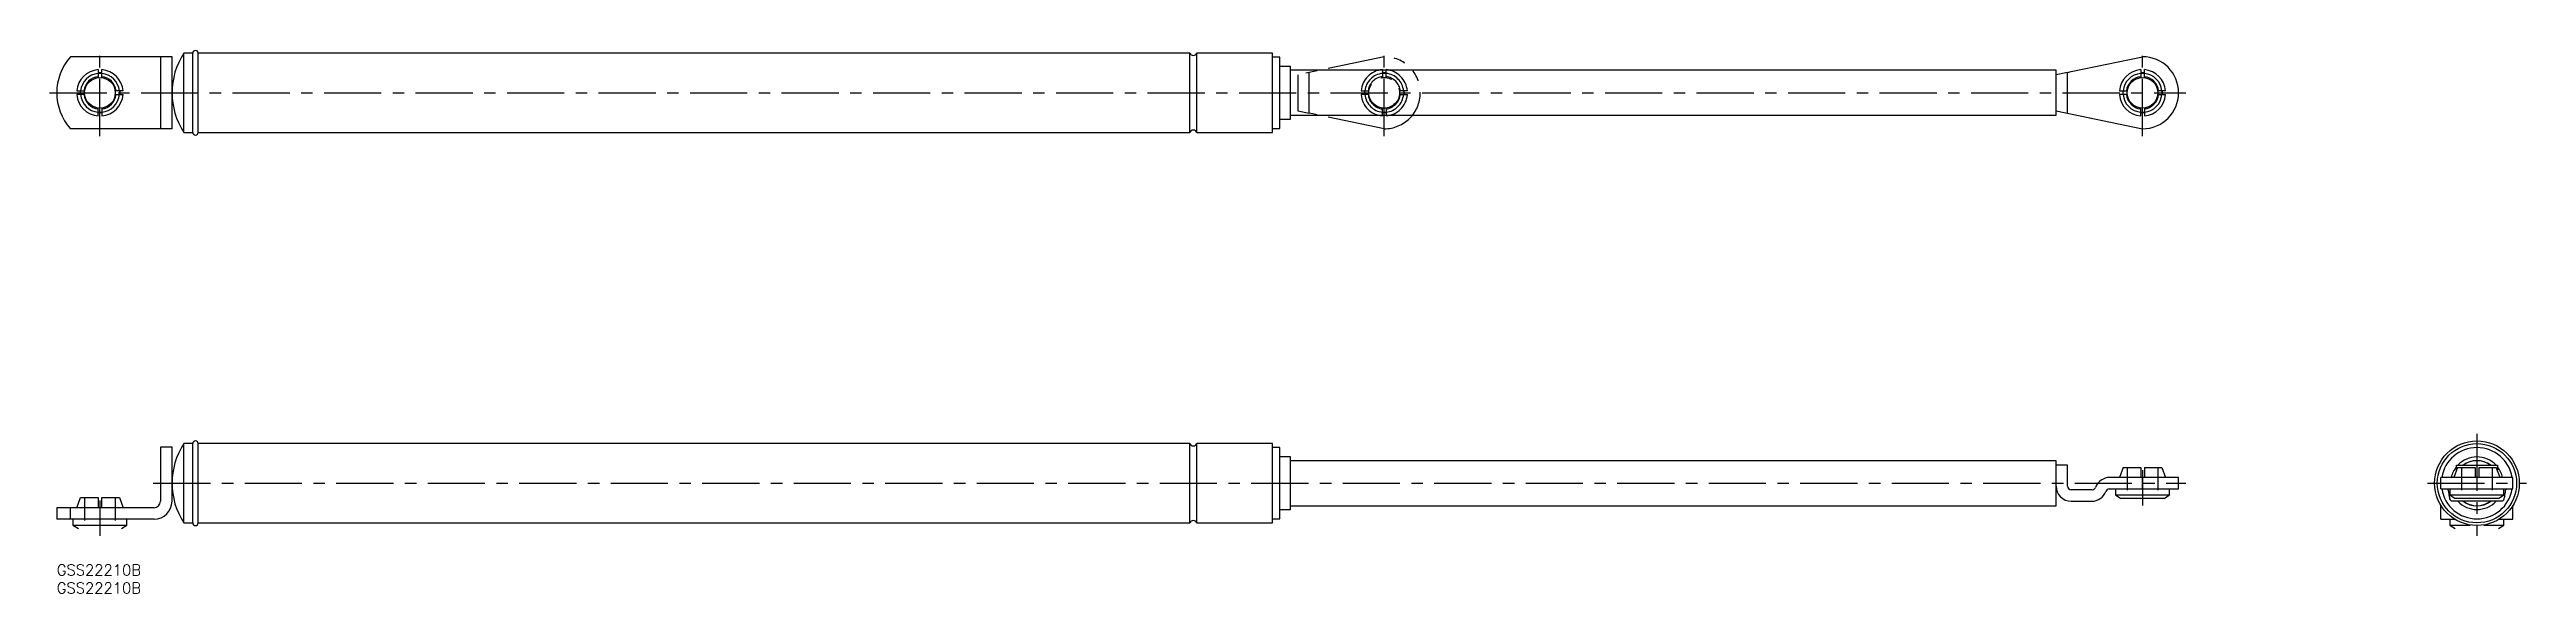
# Model space of a CAD drawing. Extents: x -2 to 686, y -8 to 143.
import ezdxf

# ---------------------------------------------------------------- set-up
doc = ezdxf.new("R2010")
doc.units = 0
doc.header["$LTSCALE"] = 0.5
for name, pattern in [('CENTER', [50.8, 31.75, -6.35, 6.35, -6.35]), ('DASHED', [19.05, 12.7, -6.35]), ('PHANTOM', [63.5, 31.75, -6.35, 6.35, -6.35, 6.35, -6.35])]:
    doc.linetypes.add(name, pattern=pattern)
for name, color, linetype in [('MSM_CENTER', 1, 'CENTER'), ('MSM_CONTINUOUS', 7, 'CONTINUOUS'), ('MSM_DASHED', 4, 'DASHED'), ('MSM_IMAGINARY', 6, 'PHANTOM'), ('MSM_PART_NUMBER', 7, 'CONTINUOUS')]:
    doc.layers.add(name, color=color, linetype=linetype)
doc.styles.get("Standard").update_dxf_attribs({"font": 'txt.shx', "height": 3, "bigfont": 'bigfont.shx'})

# ---------------------------------------------------------------- blocks, each defined once
blk = doc.blocks.new('*U24')
at = {"layer": 'MSM_PART_NUMBER'}
blk.add_text('GSS22210B', height=3, dxfattribs=at).set_placement((0, -3))
blk = doc.blocks.new('*U25')
at = {"layer": 'MSM_PART_NUMBER'}
blk.add_text('GSS22210B', height=3, dxfattribs=at).set_placement((0, -8))

msp = doc.modelspace()

# ---------------------------------------------------------------- linework, layer by layer
at = {"layer": 'MSM_CENTER'}
for p, q in [((12, 118.97), (12, 142.97)), ((368.5, 118.97), (368.5, 142.97)), ((579, 118.97), (579, 142.97)), ((-2, 130.97), (591, 130.97)), ((671.83, 36.35), (671.83, 8)), ((26.8, 22.6), (591, 22.6)), ((579, 26.2), (579, 16.4)), ((658.08, 22.6), (685.58, 22.6)), ((12, 17.8), (12, 8))]:
    msp.add_line(p, q, dxfattribs=at)
at = {"layer": 'MSM_CONTINUOUS'}
for p, q in [((32, 140.97), (3.82, 140.97)), ((28.8, 140.97), (28.8, 120.97)), ((32, 120.97), (32, 140.97)), ((37.75, 141.97), (35.3, 141.97)), ((35.3, 119.97), (35.3, 141.97)), ((37.75, 119.97), (37.75, 141.97)), ((314.56, 141.97), (39.25, 141.97)), ((39.25, 119.97), (39.25, 141.97)), ((314.56, 119.97), (314.56, 141.97)), ((337.5, 141.97), (316.44, 141.97)), ((316.44, 119.97), (316.44, 141.97)), ((337.5, 119.97), (337.5, 141.97)), ((339.5, 140.87), (337.5, 140.87)), ((339.5, 121.07), (339.5, 140.87)), ((342.5, 138.27), (339.5, 138.27)), ((342.5, 123.67), (342.5, 138.27)), ((559.2, 136.85), (579, 140.97)), ((5.58, 131.47), (7.78, 131.47)), ((11.5, 137.39), (11.5, 135.19)), ((11.5, 136.45), (12.5, 136.45)), ((12.5, 135.19), (12.5, 137.39)), ((18.42, 131.47), (16.22, 131.47)), ((17.48, 131.48), (17.5, 130.97)), ((17.5, 130.97), (17.48, 130.46)), ((555, 137.22), (342.5, 137.22)), ((555, 124.72), (555, 137.22)), ((558.2, 136.64), (555, 135.97)), ((558.2, 136.64), (559.2, 136.85)), ((558.2, 125.31), (558.2, 136.64)), ((572.58, 131.47), (574.78, 131.47)), ((578.5, 137.39), (578.5, 135.19)), ((578.5, 136.45), (579.5, 136.45)), ((579.5, 135.19), (579.5, 137.39)), ((585.42, 131.47), (583.22, 131.47)), ((584.48, 131.48), (584.5, 130.97)), ((584.5, 130.97), (584.48, 130.46)), ((7.78, 130.47), (5.58, 130.47)), ((12.51, 125.5), (11.49, 125.5)), ((11.5, 124.55), (11.5, 126.75)), ((12.5, 126.75), (12.5, 124.55)), ((16.22, 130.47), (18.42, 130.47)), ((342.5, 124.72), (555, 124.72)), ((555, 125.97), (579, 120.97)), ((574.78, 130.47), (572.58, 130.47)), ((579.51, 125.5), (578.49, 125.5)), ((578.5, 124.55), (578.5, 126.75)), ((579.5, 126.75), (579.5, 124.55)), ((583.22, 130.47), (585.42, 130.47)), ((32, 120.97), (3.82, 120.97)), ((35.3, 119.97), (37.75, 119.97)), ((39.25, 119.97), (314.56, 119.97)), ((316.44, 119.97), (337.5, 119.97)), ((337.5, 121.07), (339.5, 121.07)), ((339.5, 123.67), (342.5, 123.67)), ((32, 32.6), (28.8, 32.6)), ((28.8, 32.6), (28.8, 17.6)), ((32, 17.6), (32, 32.6)), ((37.75, 33.6), (35.3, 33.6)), ((35.3, 11.6), (35.3, 33.6)), ((37.75, 11.6), (37.75, 33.6)), ((314.56, 33.6), (39.25, 33.6)), ((39.25, 11.6), (39.25, 33.6)), ((314.56, 11.6), (314.56, 33.6)), ((337.5, 33.6), (316.44, 33.6)), ((316.44, 11.6), (316.44, 33.6)), ((337.5, 11.6), (337.5, 33.6)), ((339.5, 32.5), (337.5, 32.5)), ((339.5, 12.7), (339.5, 32.5)), ((342.5, 29.9), (339.5, 29.9)), ((342.5, 15.3), (342.5, 29.9)), ((555, 28.85), (342.5, 28.85)), ((555, 16.35), (555, 28.85)), ((558.2, 27.6), (555, 27.6)), ((558.2, 21.8), (558.2, 27.6)), ((666.16, 27.6), (677.49, 27.6)), ((666.16, 26.22), (666.16, 27.6)), ((677.49, 27.6), (677.49, 26.22)), ((565.04, 20.8), (559.2, 20.8)), ((569.76, 21), (589, 21)), ((589, 24.2), (569.92, 24.2)), ((571.5, 21), (571.5, 19.4)), ((573.62, 27), (572.58, 24.2)), ((573.62, 27), (578.5, 27)), ((578.5, 27), (578.5, 24.2)), ((579, 21), (579, 24.2)), ((579.5, 27), (584.38, 27)), ((579.5, 27), (579.5, 24.2)), ((584.38, 27), (585.42, 24.2)), ((586.5, 19.4), (586.5, 21)), ((589, 21), (589, 24.2)), ((661.83, 21), (661.83, 24.2)), ((681.83, 24.2), (661.83, 24.2)), ((661.83, 21), (681.83, 21)), ((664.33, 21), (664.33, 19.4)), ((666.45, 27), (665.41, 24.2)), ((666.45, 27), (671.33, 27)), ((671.33, 27), (671.33, 24.2)), ((672.33, 27), (677.2, 27)), ((672.33, 27), (672.33, 24.2)), ((678.24, 24.2), (677.2, 27)), ((679.33, 19.4), (679.33, 21)), ((681.83, 21), (681.83, 24.2)), ((0, 15.8), (0, 12.6)), ((27, 15.8), (0, 15.8)), ((3.82, 12.6), (3.82, 15.8)), ((5.58, 15.8), (6.62, 18.6)), ((6.62, 18.6), (11.5, 18.6)), ((11.5, 18.6), (11.5, 15.8)), ((12.5, 18.6), (17.38, 18.6)), ((12.5, 15.8), (12.5, 18.6)), ((17.38, 18.6), (18.42, 15.8)), ((339.5, 15.3), (342.5, 15.3)), ((342.5, 16.35), (555, 16.35)), ((559.2, 17.6), (564.88, 17.6)), ((571.5, 19.4), (573, 18.4)), ((571.5, 19.4), (586.5, 19.4)), ((585, 18.4), (573, 18.4)), ((585, 18.4), (586.5, 19.4)), ((661.83, 12.6), (661.83, 16.43)), ((664.33, 19.4), (665.83, 18.4)), ((664.33, 19.4), (679.33, 19.4)), ((678.88, 17.6), (664.77, 17.6)), ((677.83, 18.4), (665.83, 18.4)), ((677.83, 18.4), (679.33, 19.4)), ((681.83, 12.6), (681.83, 16.43)), ((27, 12.6), (0, 12.6)), ((4.5, 12.6), (4.5, 11)), ((4.5, 11), (6, 10)), ((4.5, 11), (19.5, 11)), ((18, 10), (19.5, 11)), ((19.5, 11), (19.5, 12.6)), ((35.3, 11.6), (37.75, 11.6)), ((39.25, 11.6), (314.56, 11.6)), ((316.44, 11.6), (337.5, 11.6)), ((337.5, 12.7), (339.5, 12.7)), ((661.83, 12.6), (665.66, 12.6)), ((664.33, 12.6), (664.33, 11)), ((664.33, 11), (665.83, 10)), ((664.33, 11), (669.95, 11)), ((673.7, 11), (679.33, 11)), ((677.83, 10), (679.33, 11)), ((678, 12.6), (681.83, 12.6)), ((679.33, 11), (679.33, 12.6))]:
    msp.add_line(p, q, dxfattribs=at)
for centre, radius in [((12, 130.97), 4.25), ((579, 130.97), 4.25), ((671.83, 22.6), 11.75), ((671.83, 22.6), 11)]:
    msp.add_circle(centre, radius, dxfattribs=at)
for centre, radius, start, end in [((15, 130.97), 15, 138.18969, 221.81031), ((52, 130.97), 20, 146.63299, 213.36701), ((38.5, 141.97), 0.75, 0, 180), ((315.5, 142.32), 1, 200.48732, 339.51268), ((579, 130.97), 10, 270, 90), ((12, 130.97), 6.44, 94.45407, 175.54593), ((12, 130.97), 5.5, 174.78409, 185.21591), ((12, 130.97), 5.4, 95.31277, 174.68723), ((12, 130.97), 4.5, 96.37937, 173.62063), ((12, 130.97), 5.5, 84.78409, 95.21591), ((12, 130.97), 6.44, 4.45407, 85.54593), ((12, 130.97), 5.4, 5.31277, 84.68723), ((12, 130.97), 4.5, 6.37937, 83.62063), ((12, 130.97), 5.5, 354.64927, 5.27404), ((579, 130.97), 6.44, 94.45407, 175.54593), ((579, 130.97), 5.5, 174.78409, 185.21591), ((579, 130.97), 5.4, 95.31277, 174.68723), ((579, 130.97), 4.5, 96.37937, 173.62063), ((579, 130.97), 5.5, 84.78409, 95.21591), ((579, 130.97), 6.44, 4.45407, 85.54593), ((579, 130.97), 5.4, 5.31277, 84.68723), ((579, 130.97), 4.5, 6.37937, 83.62063), ((579, 130.97), 5.5, 354.64927, 5.27404), ((12, 130.97), 6.44, 184.45407, 265.54593), ((12, 130.97), 5.4, 185.31277, 264.68723), ((12, 130.97), 4.5, 186.37937, 263.62063), ((12, 130.97), 5.5, 264.67434, 275.35736), ((12, 130.97), 6.44, 274.45407, 355.54593), ((12, 130.97), 4.5, 276.37937, 353.62063), ((12, 130.97), 5.4, 275.31277, 354.68723), ((579, 130.97), 6.44, 184.45407, 265.54593), ((579, 130.97), 5.4, 185.31277, 264.68723), ((579, 130.97), 4.5, 186.37937, 263.62063), ((579, 130.97), 5.5, 264.67434, 275.35736), ((579, 130.97), 6.44, 274.45407, 355.54593), ((579, 130.97), 4.5, 276.37937, 353.62063), ((579, 130.97), 5.4, 275.31277, 354.68723), ((38.5, 119.97), 0.75, 180, 0), ((315.5, 119.62), 1, 20.48732, 159.51268), ((52, 22.6), 20, 146.63299, 213.36701), ((38.5, 33.6), 0.75, 0, 180), ((315.5, 33.95), 1, 200.48732, 339.51268), ((671.83, 22.6), 9.9, 9.30072, 170.69928), ((671.83, 22.6), 7.3, 43.23022, 136.76978), ((671.83, 22.6), 6.3, 52.528, 127.472), ((671.83, 22.6), 6.25, 53.1301, 126.8699), ((559.2, 21.8), 4.2, 180, 270), ((559.2, 21.8), 1, 180, 270), ((565.04, 21.8), 1, 270, 339.74775), ((569.92, 20), 4.2, 90, 159.74775), ((569.76, 20), 1, 90, 159.74775), ((671.83, 22.6), 9.9, 189.30072, 350.69928), ((662.25, 20.12), 1.74, 354.81486, 30.19563), ((671.83, 22.6), 7.3, 140.91902, 167.33924), ((671.83, 22.6), 7.3, 12.66076, 39.08098), ((681.4, 20.12), 1.74, 149.80437, 185.18514), ((27, 17.6), 5, 270, 0), ((27, 17.6), 1.8, 270, 0), ((564.88, 21.8), 4.2, 270, 339.74775), ((674.12, 20.9), 10.18, 185.35745, 193.07002), ((665.45, 18.65), 1.25, 182.17014, 236.96313), ((671.83, 22.6), 7.3, 223.23022, 316.76978), ((671.83, 22.6), 6.3, 232.528, 307.472), ((671.83, 22.6), 6.25, 233.1301, 306.8699), ((678.2, 18.65), 1.25, 303.03687, 357.82988), ((669.54, 20.9), 10.18, 346.92257, 354.73641), ((38.5, 11.6), 0.75, 180, 0), ((315.5, 11.25), 1, 20.48732, 159.51268)]:
    msp.add_arc(centre, radius, start, end, dxfattribs=at)
at = {"layer": 'MSM_DASHED'}
for p, q in [((574.75, 27), (574.75, 18.4)), ((583.25, 27), (583.25, 18.4)), ((667.58, 27), (667.58, 18.4)), ((676.08, 27), (676.08, 18.4)), ((7.75, 18.6), (7.75, 10)), ((16.25, 18.6), (16.25, 10))]:
    msp.add_line(p, q, dxfattribs=at)
at = {"layer": 'MSM_IMAGINARY'}
for p, q in [((368.5, 140.97), (344.5, 135.97)), ((344.5, 135.97), (344.5, 125.97)), ((347.7, 125.31), (347.7, 136.64)), ((362.08, 131.47), (364.28, 131.47)), ((368, 137.39), (368, 135.19)), ((368, 136.45), (369, 136.45)), ((369, 135.19), (369, 137.39)), ((374.92, 131.47), (372.72, 131.47)), ((373.98, 131.48), (374, 130.97)), ((374, 130.97), (373.98, 130.46)), ((344.5, 125.97), (347.7, 125.31)), ((348.7, 125.1), (347.7, 125.31)), ((368.5, 120.97), (348.7, 125.1)), ((364.28, 130.47), (362.08, 130.47)), ((369.01, 125.5), (367.99, 125.5)), ((368, 124.55), (368, 126.75)), ((369, 126.75), (369, 124.55)), ((372.72, 130.47), (374.92, 130.47))]:
    msp.add_line(p, q, dxfattribs=at)
msp.add_circle((368.5, 130.97), 4.25, dxfattribs=at)
for radius, start, end in [(10, 270, 90), (6.44, 94.45407, 175.54593), (5.5, 174.78409, 185.21591), (5.4, 95.31277, 174.68723), (4.5, 96.37937, 173.62063), (5.5, 84.78409, 95.21591), (6.44, 4.45407, 85.54593), (5.4, 5.31277, 84.68723), (4.5, 6.37937, 83.62063), (5.5, 354.64927, 5.27404), (6.44, 184.45407, 265.54593), (5.4, 185.31277, 264.68723), (4.5, 186.37937, 263.62063), (5.5, 264.67434, 275.35736), (6.44, 274.45407, 355.54593), (4.5, 276.37937, 353.62063), (5.4, 275.31277, 354.68723)]:
    msp.add_arc((368.5, 130.97), radius, start, end, dxfattribs=at)

# ---------------------------------------------------------------- block references
at = {"layer": 'MSM_CONTINUOUS'}
for name in ['*U24', '*U25']:
    msp.add_blockref(name, (0, 0), dxfattribs=at)

doc.saveas('drawing.dxf')
